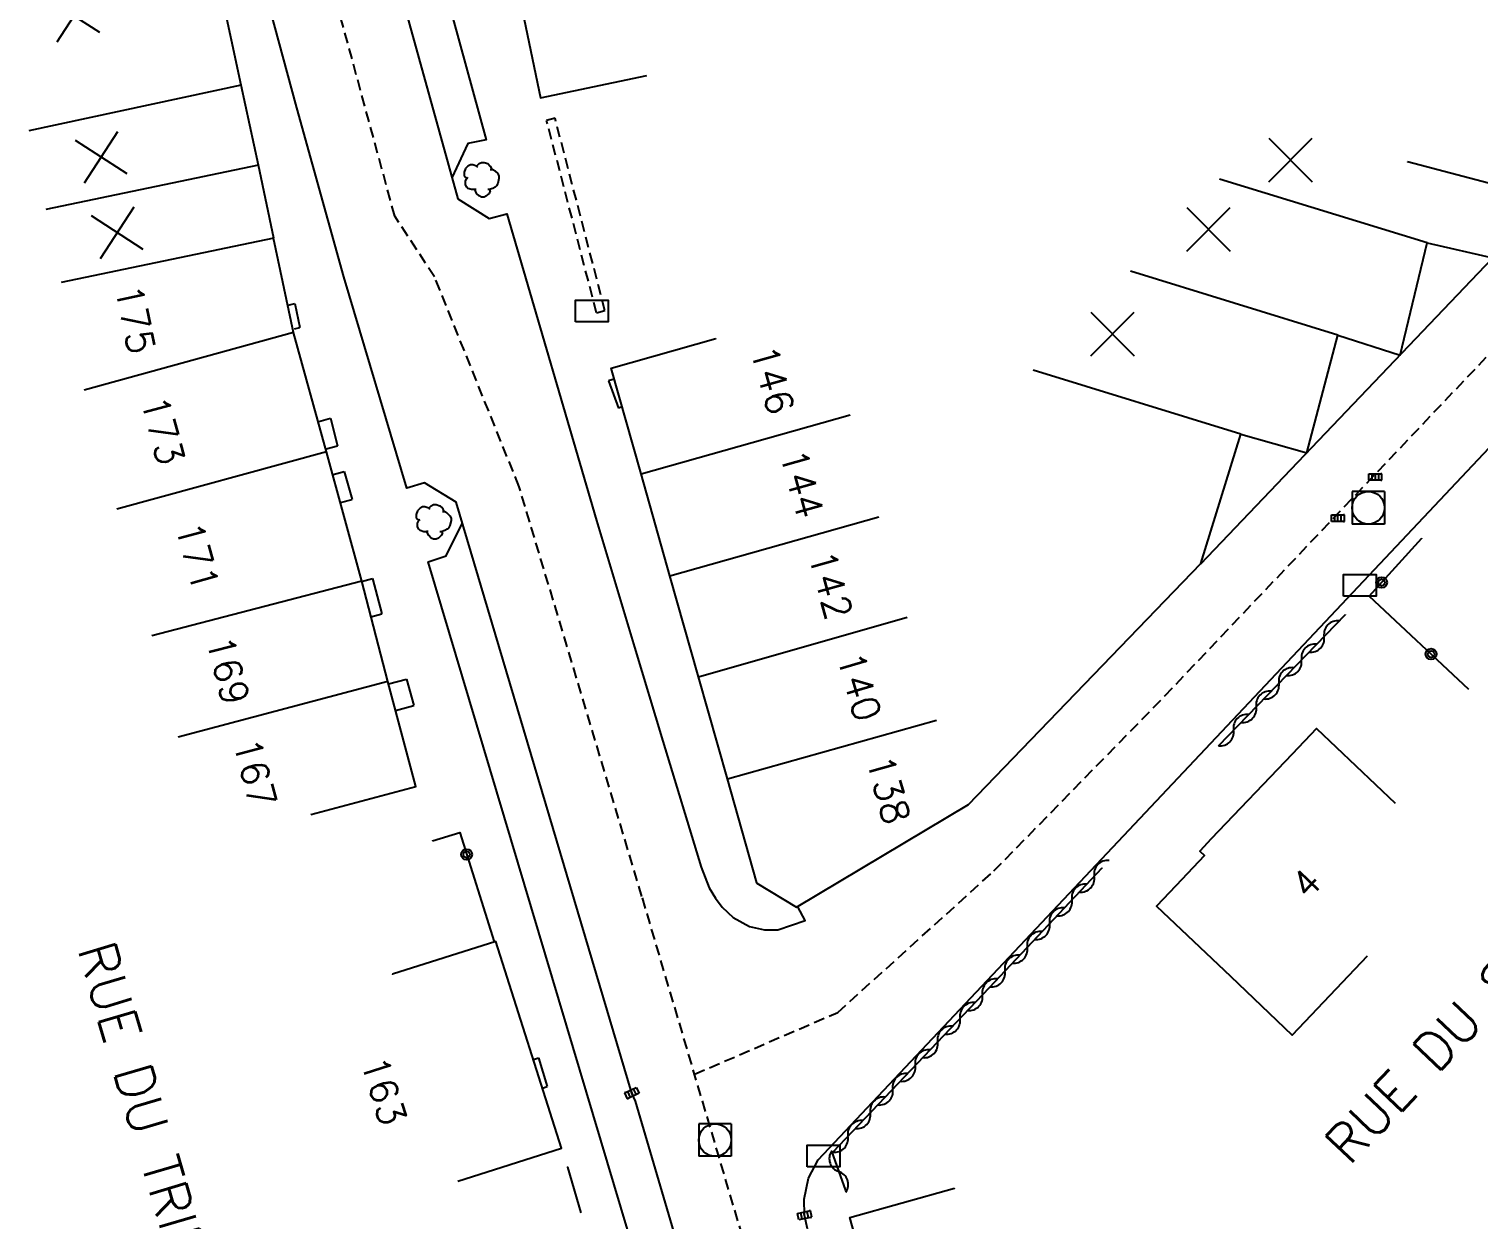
# Model space of a CAD drawing. Header units: millimetres. Extents: x 134000 to 135000, y 131000 to 132000.
# Drawn here: x 134527 to 134593.7, y 131474.7 to 131529.5 of the extents above; entities that cross this region are included whole.
import ezdxf
from ezdxf.enums import TextEntityAlignment as Align

# ---------------------------------------------------------------- set-up
doc = ezdxf.new("R2010")
doc.units = ezdxf.units.MM
doc.linetypes.add('DASHED', pattern=[0.75, 0.5, -0.25])
doc.layers.get('0').update_dxf_attribs({"linetype": 'CONTINUOUS'})
for name, color, linetype in [('W0001', 6, 'DASHED'), ('W0008', 7, 'CONTINUOUS'), ('W0100', 7, 'CONTINUOUS'), ('W0105', 7, 'CONTINUOUS'), ('W0112', 1, 'DASHED'), ('W0300', 7, 'CONTINUOUS'), ('W0310', 3, 'CONTINUOUS'), ('W0322', 7, 'CONTINUOUS'), ('W0400', 7, 'CONTINUOUS'), ('W0420', 7, 'CONTINUOUS'), ('W0989', 7, 'CONTINUOUS'), ('W0991', 7, 'CONTINUOUS'), ('W1102', 7, 'CONTINUOUS'), ('W1471', 7, 'CONTINUOUS')]:
    doc.layers.add(name, color=color, linetype=linetype)
doc.styles.get("Standard").update_dxf_attribs({"font": 'romans.shx', "width": 0.85})

# ---------------------------------------------------------------- blocks, each defined once
blk = doc.blocks.new('T300')
for p, q in [((-0.571, 0.686), (-0.686, 0.629)), ((-0.457, 0.686), (-0.571, 0.686)), ((-0.286, 0.629), (-0.457, 0.686)), ((-0.286, 0.629), (-0.171, 0.743)), ((-0.171, 0.743), (-0.057, 0.8)), ((-0.057, 0.8), (0.057, 0.8)), ((0.057, 0.8), (0.229, 0.743)), ((0.229, 0.743), (0.343, 0.629)), ((-0.8, 0.514), (-0.857, 0.343)), ((-0.857, 0.343), (-0.857, 0.171)), ((-0.857, 0.171), (-0.743, 0.057)), ((-0.686, 0.629), (-0.8, 0.514)), ((-0.8, -0.057), (-0.743, 0.057)), ((-0.743, 0.057), (-0.686, 0.114)), ((-0.229, 0.571), (-0.286, 0.629)), ((0.343, 0.629), (0.4, 0.514)), ((0.457, 0.457), (0.343, 0.457)), ((0.4, 0.514), (0.4, 0.457)), ((0.571, 0.4), (0.457, 0.457)), ((0.571, 0.4), (0.686, 0.286)), ((0.686, 0.286), (0.743, 0.171)), ((0.743, 0.057), (0.686, -0.171)), ((0.743, 0.171), (0.743, 0.057)), ((-0.8, -0.171), (-0.8, -0.057)), ((-0.8, -0.229), (-0.8, -0.171)), ((-0.743, -0.343), (-0.8, -0.229)), ((-0.686, -0.4), (-0.743, -0.343)), ((-0.514, -0.457), (-0.686, -0.4)), ((-0.4, -0.457), (-0.514, -0.457)), ((-0.4, -0.457), (-0.343, -0.457)), ((-0.343, -0.457), (-0.343, -0.4)), ((-0.343, -0.514), (-0.343, -0.457)), ((-0.286, -0.629), (-0.343, -0.514)), ((-0.171, -0.743), (-0.286, -0.629)), ((0.286, -0.457), (0.229, -0.457)), ((0.286, -0.629), (0.229, -0.686)), ((0.457, -0.4), (0.286, -0.457)), ((0.343, -0.514), (0.286, -0.629)), ((0.343, -0.514), (0.343, -0.457)), ((0.571, -0.343), (0.457, -0.4)), ((0.629, -0.286), (0.571, -0.343)), ((0.686, -0.171), (0.629, -0.286)), ((-0.057, -0.8), (-0.171, -0.743)), ((0.057, -0.8), (-0.057, -0.8)), ((0.171, -0.743), (0.057, -0.8)), ((0.229, -0.686), (0.171, -0.743))]:
    blk.add_line(p, q)
blk = doc.blocks.new('T400')
for p, q in [((-0.15, 0.3), (0.15, 0.3)), ((-0.15, -0.25), (-0.15, 0.3)), ((-0.15, 0.15), (0.15, 0.15)), ((-0.15, 0), (0.15, 0)), ((0.15, 0.3), (0.15, -0.25)), ((-0.15, -0.15), (0.15, -0.15)), ((-0.15, -0.25), (-0.15, -0.3)), ((-0.15, -0.3), (0.15, -0.3)), ((0.15, -0.3), (0.15, -0.25))]:
    blk.add_line(p, q)
blk = doc.blocks.new('T420')
for p, q in [((0.75, 0.75), (-0.75, 0.75)), ((-0.75, 0.75), (-0.75, -0.75)), ((0.75, 0.75), (0.75, -0.75)), ((0.75, -0.75), (-0.75, -0.75))]:
    blk.add_line(p, q)
blk.add_ellipse((0, 0), major_axis=(-0.53, 0.53), ratio=1, start_param=3.926991, end_param=10.210176)
blk = doc.blocks.new('T1471')
at = {"color": 0, "linetype": 'Continuous', "flags": 128}
blk.add_lwpolyline([(-0.75, -0.5), (-0.75, 0.5), (0.75, 0.5), (0.75, -0.5), (-0.75, -0.5)], dxfattribs=at)
blk = doc.blocks.new('t991o')
at = {"color": 0, "linetype": 'Continuous'}
for p, q in [((-1, 1), (1, -1)), ((-1, -1), (1, 1))]:
    blk.add_line(p, q, dxfattribs=at)
blk = doc.blocks.new('t322o')
at = {"color": 0, "linetype": 'Continuous'}
for radius in [0.25, 0.15]:
    blk.add_circle((0, 0), radius, dxfattribs=at)
blk = doc.blocks.new('t310o')
at = {"color": 0, "linetype": 'Continuous'}
for centre, start, end in [((-0.5, 0.375), 216.8699, 323.1304), ((0.5, -0.375), 36.8699, 143.1303)]:
    blk.add_arc(centre, 0.625, start, end, dxfattribs=at)

msp = doc.modelspace()

# ---------------------------------------------------------------- linework, layer by layer
at = {"layer": 'W0001'}
for points in [[(134557.607, 131481.404), (134564.205, 131484.25), (134571.394, 131490.762), (134579.268, 131498.829), (134595.362, 131515.784), (134622.203, 131544.064), (134653.717, 131577.274), (134674.166, 131598.776), (134680.595, 131605.693), (134692.76, 131613.437), (134698.086, 131617.588), (134699.721, 131624.902), (134709.42, 131634.822)], [(134568.767, 131440.214), (134566.798, 131450.691), (134560.028, 131473.218), (134555.186, 131489.589), (134549.53, 131508.458), (134545.636, 131518.12), (134543.8, 131520.918), (134540.525, 131532.966)]]:
    msp.add_lwpolyline(points, dxfattribs=at)
at = {"layer": 'W0008'}
for points in [[(134572.868, 131441.451), (134572.139, 131443.523), (134567.861, 131457.667), (134566.436, 131462.309), (134562.805, 131474.289), (134562.678, 131474.908), (134562.661, 131475.653), (134562.856, 131476.622), (134563.302, 131477.456), (134599.215, 131515.582), (134616.572, 131533.959), (134645.382, 131564.355), (134678.155, 131598.821), (134684.132, 131605.024)], [(134580.916, 131504.908), (134613.514, 131539.071), (134641.595, 131568.649), (134668.321, 131596.837), (134672.042, 131600.693)], [(134545.248, 131534.527), (134548.011, 131524.428), (134547.17, 131524.263), (134546.426, 131522.675)], [(134543.296, 131534.198), (134544.046, 131531.305), (134546.701, 131521.72), (134548.144, 131520.807), (134548.965, 131521.021), (134553.09, 131506.901), (134554.845, 131501.062), (134556.154, 131496.742), (134557.905, 131490.935), (134558.275, 131489.982), (134558.566, 131489.516), (134558.884, 131489.089), (134559.393, 131488.622), (134560.142, 131488.209), (134560.823, 131488.046), (134561.437, 131488.048), (134562.698, 131488.486), (134562.37, 131489.114)], [(134564.746, 131438.962), (134564.738, 131439.489), (134564.731, 131439.996), (134564.69, 131440.337), (134564.521, 131441.01), (134562.366, 131448.174), (134563.199, 131448.44), (134563.902, 131449.96), (134563.613, 131450.947), (134558.394, 131468.261), (134554.888, 131480.169), (134554.716, 131480.532), (134546.631, 131507.748), (134545.169, 131508.637), (134544.351, 131508.399), (134541.454, 131518.118), (134539.287, 131525.911), (134537.846, 131531.255), (134537.711, 131531.831)], [(134563.613, 131450.942), (134562.187, 131451.836), (134561.354, 131451.581), (134556.459, 131467.769), (134545.345, 131505.005), (134546.166, 131505.275), (134546.901, 131506.76)]]:
    msp.add_lwpolyline(points, dxfattribs=at)
at = {"layer": 'W0100'}
for points in [[(134548.34, 131592.391), (134547.854, 131584.408), (134547.285, 131574.369), (134546.655, 131559.065), (134546.45, 131553.195), (134546.214, 131546.893), (134547.227, 131542.074), (134548.388, 131536.536), (134550.511, 131526.371), (134555.406, 131527.394)], [(134538.228, 131519.907), (134537.528, 131523.264), (134536.732, 131526.956), (134535.796, 131531.331)], [(134595.276, 131522.142), (134590.443, 131523.425), (134590.443, 131523.425), (134590.443, 131523.425), (134590.443, 131523.425), (134590.443, 131523.425), (134590.443, 131523.425), (134590.443, 131523.425), (134590.443, 131523.425), (134590.443, 131523.425), (134590.443, 131523.425), (134590.443, 131523.425), (134590.443, 131523.425), (134590.443, 131523.425), (134590.443, 131523.425), (134590.443, 131523.425), (134590.443, 131523.425), (134590.443, 131523.425), (134590.443, 131523.425), (134590.443, 131523.425), (134590.443, 131523.425), (134590.443, 131523.425), (134590.443, 131523.425), (134590.443, 131523.425), (134590.443, 131523.425), (134590.443, 131523.425), (134590.443, 131523.425), (134590.443, 131523.425), (134590.443, 131523.425), (134590.443, 131523.425), (134590.443, 131523.425), (134590.443, 131523.425), (134590.443, 131523.425), (134590.443, 131523.425), (134590.443, 131523.425), (134590.443, 131523.425), (134590.443, 131523.425), (134590.443, 131523.425), (134590.443, 131523.425), (134590.443, 131523.425), (134590.443, 131523.425), (134590.443, 131523.425), (134590.443, 131523.425), (134590.443, 131523.425), (134590.443, 131523.425), (134590.443, 131523.425), (134590.443, 131523.425), (134590.443, 131523.425), (134590.443, 131523.425), (134590.443, 131523.425), (134590.443, 131523.425), (134590.443, 131523.425), (134590.443, 131523.425), (134590.443, 131523.425), (134590.443, 131523.425), (134590.443, 131523.425), (134590.443, 131523.425), (134590.443, 131523.425), (134590.443, 131523.425), (134590.443, 131523.425), (134590.443, 131523.425), (134590.443, 131523.425), (134590.443, 131523.425), (134590.443, 131523.425), (134590.443, 131523.425), (134590.443, 131523.425), (134590.443, 131523.425), (134590.443, 131523.425), (134590.443, 131523.425), (134590.443, 131523.425), (134590.443, 131523.425), (134590.443, 131523.425), (134590.443, 131523.425), (134590.443, 131523.425), (134590.443, 131523.425), (134590.443, 131523.425), (134590.443, 131523.425), (134590.443, 131523.425), (134590.443, 131523.425), (134590.443, 131523.425), (134590.443, 131523.425), (134590.443, 131523.425), (134590.443, 131523.425), (134590.443, 131523.425), (134590.443, 131523.425), (134590.443, 131523.425), (134590.443, 131523.425), (134590.443, 131523.425), (134590.443, 131523.425), (134590.443, 131523.425), (134590.443, 131523.425), (134590.443, 131523.425), (134590.443, 131523.425), (134590.443, 131523.425), (134590.443, 131523.425), (134590.443, 131523.425), (134590.443, 131523.425), (134590.443, 131523.425), (134590.443, 131523.425), (134590.443, 131523.425), (134590.443, 131523.425), (134590.443, 131523.425), (134590.443, 131523.425), (134590.443, 131523.425), (134590.443, 131523.425), (134590.443, 131523.425), (134590.443, 131523.425), (134590.443, 131523.425), (134590.443, 131523.425)], [(134539.941, 131493.366), (134544.774, 131494.647), (134543.488, 131499.495), (134542.289, 131504.104), (134540.652, 131510.071), (134539.141, 131515.559), (134538.216, 131519.904)], [(134560.477, 131490.217), (134560.472, 131490.209), (134562.3, 131489.092), (134570.221, 131493.822), (134580.922, 131504.916), (134582.76, 131510.883), (134585.812, 131510.02), (134587.238, 131515.442), (134590.109, 131514.514), (134591.342, 131519.683), (134594.436, 131518.976)], [(134560.473, 131490.219), (134559.128, 131495.012), (134557.786, 131499.703), (134556.471, 131504.36), (134555.145, 131509.048), (134553.771, 131513.922), (134558.583, 131515.279), (134558.583, 131515.279), (134558.583, 131515.279), (134558.583, 131515.279), (134558.583, 131515.279), (134558.583, 131515.279), (134558.583, 131515.279), (134558.583, 131515.279), (134558.583, 131515.279), (134558.583, 131515.279), (134558.583, 131515.279), (134558.583, 131515.279), (134558.583, 131515.279), (134558.583, 131515.279), (134558.583, 131515.279), (134558.583, 131515.279), (134558.583, 131515.279), (134558.583, 131515.279), (134558.583, 131515.279), (134558.583, 131515.279), (134558.583, 131515.279), (134558.583, 131515.279), (134558.583, 131515.279), (134558.583, 131515.279), (134558.583, 131515.279), (134558.583, 131515.279), (134558.583, 131515.279), (134558.583, 131515.279), (134558.583, 131515.279), (134558.583, 131515.279), (134558.583, 131515.279), (134558.583, 131515.279), (134558.583, 131515.279), (134558.583, 131515.279), (134558.583, 131515.279), (134558.583, 131515.279), (134558.583, 131515.279), (134558.583, 131515.279), (134558.583, 131515.279), (134558.583, 131515.279), (134558.583, 131515.279), (134558.583, 131515.279), (134558.583, 131515.279), (134558.583, 131515.279), (134558.583, 131515.279), (134558.583, 131515.279), (134558.583, 131515.279), (134558.583, 131515.279), (134558.583, 131515.279), (134558.583, 131515.279), (134558.583, 131515.279), (134558.583, 131515.279), (134558.583, 131515.279), (134558.583, 131515.279), (134558.583, 131515.279), (134558.583, 131515.279), (134558.583, 131515.279), (134558.583, 131515.279), (134558.583, 131515.279), (134558.583, 131515.279), (134558.583, 131515.279), (134558.583, 131515.279), (134558.583, 131515.279), (134558.583, 131515.279), (134558.583, 131515.279), (134558.583, 131515.279), (134558.583, 131515.279), (134558.583, 131515.279), (134558.583, 131515.279), (134558.583, 131515.279), (134558.583, 131515.279), (134558.583, 131515.279), (134558.583, 131515.279), (134558.583, 131515.279), (134558.583, 131515.279), (134558.583, 131515.279), (134558.583, 131515.279), (134558.583, 131515.279), (134558.583, 131515.279), (134558.583, 131515.279), (134558.583, 131515.279), (134558.583, 131515.279), (134558.583, 131515.279), (134558.583, 131515.279), (134558.583, 131515.279), (134558.583, 131515.279), (134558.583, 131515.279), (134558.583, 131515.279), (134558.583, 131515.279), (134558.583, 131515.279), (134558.583, 131515.279), (134558.583, 131515.279), (134558.583, 131515.279), (134558.583, 131515.279), (134558.583, 131515.279), (134558.583, 131515.279), (134558.583, 131515.279), (134558.583, 131515.279), (134558.583, 131515.279), (134558.583, 131515.279), (134558.583, 131515.279), (134558.583, 131515.279), (134558.583, 131515.279), (134558.583, 131515.279), (134558.583, 131515.279), (134558.583, 131515.279), (134558.583, 131515.279), (134558.583, 131515.279), (134558.583, 131515.279), (134558.583, 131515.279), (134558.583, 131515.279), (134558.583, 131515.279), (134558.583, 131515.279)], [(134546.71, 131476.484), (134551.477, 131477.992), (134548.463, 131487.517), (134543.696, 131486.009), (134543.696, 131486.009), (134543.696, 131486.009), (134543.696, 131486.009), (134543.696, 131486.009), (134543.696, 131486.009), (134543.696, 131486.009), (134543.696, 131486.009), (134543.696, 131486.009), (134543.696, 131486.009), (134543.696, 131486.009), (134543.696, 131486.009), (134543.696, 131486.009), (134543.696, 131486.009), (134543.696, 131486.009), (134543.696, 131486.009), (134543.696, 131486.009), (134543.696, 131486.009), (134543.696, 131486.009), (134543.696, 131486.009), (134543.696, 131486.009), (134543.696, 131486.009), (134543.696, 131486.009), (134543.696, 131486.009), (134543.696, 131486.009), (134543.696, 131486.009), (134543.696, 131486.009), (134543.696, 131486.009), (134543.696, 131486.009), (134543.696, 131486.009), (134543.696, 131486.009), (134543.696, 131486.009), (134543.696, 131486.009), (134543.696, 131486.009), (134543.696, 131486.009), (134543.696, 131486.009), (134543.696, 131486.009), (134543.696, 131486.009), (134543.696, 131486.009), (134543.696, 131486.009), (134543.696, 131486.009), (134543.696, 131486.009), (134543.696, 131486.009), (134543.696, 131486.009), (134543.696, 131486.009), (134543.696, 131486.009), (134543.696, 131486.009), (134543.696, 131486.009), (134543.696, 131486.009), (134543.696, 131486.009), (134543.696, 131486.009), (134543.696, 131486.009), (134543.696, 131486.009), (134543.696, 131486.009), (134543.696, 131486.009), (134543.696, 131486.009), (134543.696, 131486.009), (134543.696, 131486.009), (134543.696, 131486.009), (134543.696, 131486.009), (134543.696, 131486.009), (134543.696, 131486.009), (134543.696, 131486.009), (134543.696, 131486.009), (134543.696, 131486.009), (134543.696, 131486.009), (134543.696, 131486.009), (134543.696, 131486.009), (134543.696, 131486.009), (134543.696, 131486.009), (134543.696, 131486.009), (134543.696, 131486.009), (134543.696, 131486.009), (134543.696, 131486.009), (134543.696, 131486.009), (134543.696, 131486.009), (134543.696, 131486.009), (134543.696, 131486.009), (134543.696, 131486.009), (134543.696, 131486.009), (134543.696, 131486.009), (134543.696, 131486.009), (134543.696, 131486.009), (134543.696, 131486.009), (134543.696, 131486.009), (134543.696, 131486.009), (134543.696, 131486.009), (134543.696, 131486.009), (134543.696, 131486.009), (134543.696, 131486.009), (134543.696, 131486.009), (134543.696, 131486.009), (134543.696, 131486.009), (134543.696, 131486.009), (134543.696, 131486.009), (134543.696, 131486.009), (134543.696, 131486.009), (134543.696, 131486.009), (134543.696, 131486.009), (134543.696, 131486.009), (134543.696, 131486.009), (134543.696, 131486.009), (134543.696, 131486.009), (134543.696, 131486.009), (134543.696, 131486.009), (134543.696, 131486.009), (134543.696, 131486.009), (134543.696, 131486.009), (134543.696, 131486.009), (134543.696, 131486.009), (134543.696, 131486.009), (134543.696, 131486.009), (134543.696, 131486.009), (134543.696, 131486.009), (134543.696, 131486.009), (134543.696, 131486.009), (134543.696, 131486.009)], [(134566.45, 131468.782), (134564.766, 131474.806), (134569.581, 131476.152), (134569.581, 131476.152), (134569.581, 131476.152), (134569.581, 131476.152), (134569.581, 131476.152), (134569.581, 131476.152), (134569.581, 131476.152), (134569.581, 131476.152), (134569.581, 131476.152), (134569.581, 131476.152), (134569.581, 131476.152), (134569.581, 131476.152), (134569.581, 131476.152), (134569.581, 131476.152), (134569.581, 131476.152), (134569.581, 131476.152), (134569.581, 131476.152), (134569.581, 131476.152), (134569.581, 131476.152), (134569.581, 131476.152), (134569.581, 131476.152), (134569.581, 131476.152), (134569.581, 131476.152), (134569.581, 131476.152), (134569.581, 131476.152), (134569.581, 131476.152), (134569.581, 131476.152), (134569.581, 131476.152), (134569.581, 131476.152), (134569.581, 131476.152), (134569.581, 131476.152), (134569.581, 131476.152), (134569.581, 131476.152), (134569.581, 131476.152), (134569.581, 131476.152), (134569.581, 131476.152), (134569.581, 131476.152), (134569.581, 131476.152), (134569.581, 131476.152), (134569.581, 131476.152), (134569.581, 131476.152), (134569.581, 131476.152), (134569.581, 131476.152), (134569.581, 131476.152), (134569.581, 131476.152), (134569.581, 131476.152), (134569.581, 131476.152), (134569.581, 131476.152), (134569.581, 131476.152), (134569.581, 131476.152), (134569.581, 131476.152), (134569.581, 131476.152), (134569.581, 131476.152), (134569.581, 131476.152), (134569.581, 131476.152), (134569.581, 131476.152), (134569.581, 131476.152), (134569.581, 131476.152), (134569.581, 131476.152), (134569.581, 131476.152), (134569.581, 131476.152), (134569.581, 131476.152), (134569.581, 131476.152), (134569.581, 131476.152), (134569.581, 131476.152), (134569.581, 131476.152), (134569.581, 131476.152), (134569.581, 131476.152), (134569.581, 131476.152), (134569.581, 131476.152), (134569.581, 131476.152), (134569.581, 131476.152), (134569.581, 131476.152), (134569.581, 131476.152), (134569.581, 131476.152), (134569.581, 131476.152), (134569.581, 131476.152), (134569.581, 131476.152), (134569.581, 131476.152), (134569.581, 131476.152), (134569.581, 131476.152), (134569.581, 131476.152), (134569.581, 131476.152), (134569.581, 131476.152), (134569.581, 131476.152), (134569.581, 131476.152), (134569.581, 131476.152), (134569.581, 131476.152), (134569.581, 131476.152), (134569.581, 131476.152), (134569.581, 131476.152), (134569.581, 131476.152), (134569.581, 131476.152), (134569.581, 131476.152), (134569.581, 131476.152), (134569.581, 131476.152), (134569.581, 131476.152), (134569.581, 131476.152), (134569.581, 131476.152), (134569.581, 131476.152), (134569.581, 131476.152), (134569.581, 131476.152), (134569.581, 131476.152), (134569.581, 131476.152), (134569.581, 131476.152), (134569.581, 131476.152), (134569.581, 131476.152), (134569.581, 131476.152), (134569.581, 131476.152), (134569.581, 131476.152), (134569.581, 131476.152), (134569.581, 131476.152), (134569.581, 131476.152), (134569.581, 131476.152), (134569.581, 131476.152), (134569.581, 131476.152), (134569.581, 131476.152)]]:
    msp.add_lwpolyline(points, dxfattribs=at)
at = {"layer": 'W0100', "flags": 128}
for points in [[(134586.252, 131497.329), (134586.252, 131497.329), (134585.124, 131496.146), (134585.124, 131496.146), (134581.403, 131492.241), (134581.403, 131492.241), (134580.872, 131491.677), (134580.872, 131491.677), (134581.089, 131491.473), (134581.089, 131491.473), (134579.767, 131490.076), (134579.767, 131490.076), (134578.887, 131489.146), (134578.887, 131489.146), (134582.29, 131485.912), (134582.29, 131485.912), (134585.135, 131483.208), (134585.135, 131483.208)], [(134586.252, 131497.329), (134589.871, 131493.879)], [(134588.579, 131486.833), (134585.135, 131483.208)]]:
    msp.add_lwpolyline(points, dxfattribs=at)
at = {"layer": 'W0105'}
for p, q in [((134538.894, 131516.815), (134539.193, 131516.894)), ((134539.193, 131516.894), (134539.427, 131515.797)), ((134539.181, 131515.732), (134539.427, 131515.797)), ((134553.911, 131513.41), (134553.646, 131513.335)), ((134553.646, 131513.335), (134554.1, 131512.082)), ((134554.273, 131512.131), (134554.1, 131512.082)), ((134540.312, 131511.469), (134540.843, 131511.61)), ((134540.843, 131511.61), (134541.162, 131510.344)), ((134540.646, 131510.207), (134541.162, 131510.344)), ((134540.96, 131509.025), (134541.473, 131509.161)), ((134541.473, 131509.161), (134541.841, 131507.872)), ((134541.304, 131507.729), (134541.841, 131507.872)), ((134542.268, 131504.093), (134542.783, 131504.23)), ((134542.783, 131504.23), (134543.207, 131502.602)), ((134542.7, 131502.467), (134543.207, 131502.602)), ((134543.518, 131499.381), (134544.347, 131499.601)), ((134544.347, 131499.601), (134544.681, 131498.377)), ((134543.843, 131498.155), (134544.681, 131498.377)), ((134550.183, 131482.082), (134550.418, 131482.156)), ((134550.418, 131482.156), (134550.815, 131480.834)), ((134550.599, 131480.766), (134550.815, 131480.834))]:
    msp.add_line(p, q, dxfattribs=at)
at = {"layer": 'W0112'}
for points in [[(134553.095, 131516.465), (134553.483, 131516.566), (134551.183, 131525.424), (134550.796, 131525.324), (134550.796, 131525.324), (134550.796, 131525.324), (134550.796, 131525.324), (134550.796, 131525.324), (134550.796, 131525.324), (134550.796, 131525.324), (134550.796, 131525.324), (134550.796, 131525.324), (134550.796, 131525.324), (134550.796, 131525.324), (134550.796, 131525.324), (134550.796, 131525.324), (134550.796, 131525.324), (134550.796, 131525.324), (134550.796, 131525.324), (134550.796, 131525.324), (134550.796, 131525.324), (134550.796, 131525.324), (134550.796, 131525.324), (134550.796, 131525.324), (134550.796, 131525.324), (134550.796, 131525.324), (134550.796, 131525.324), (134550.796, 131525.324), (134550.796, 131525.324), (134550.796, 131525.324), (134550.796, 131525.324), (134550.796, 131525.324), (134550.796, 131525.324), (134550.796, 131525.324), (134550.796, 131525.324), (134550.796, 131525.324), (134550.796, 131525.324), (134550.796, 131525.324), (134550.796, 131525.324), (134550.796, 131525.324), (134550.796, 131525.324), (134550.796, 131525.324), (134550.796, 131525.324), (134550.796, 131525.324), (134550.796, 131525.324), (134550.796, 131525.324), (134550.796, 131525.324), (134550.796, 131525.324), (134550.796, 131525.324), (134550.796, 131525.324), (134550.796, 131525.324), (134550.796, 131525.324), (134550.796, 131525.324), (134550.796, 131525.324), (134550.796, 131525.324), (134550.796, 131525.324), (134550.796, 131525.324), (134550.796, 131525.324), (134550.796, 131525.324), (134550.796, 131525.324), (134550.796, 131525.324), (134550.796, 131525.324), (134550.796, 131525.324), (134550.796, 131525.324), (134550.796, 131525.324), (134550.796, 131525.324), (134550.796, 131525.324), (134550.796, 131525.324), (134550.796, 131525.324), (134550.796, 131525.324), (134550.796, 131525.324), (134550.796, 131525.324), (134550.796, 131525.324), (134550.796, 131525.324), (134550.796, 131525.324), (134550.796, 131525.324), (134550.796, 131525.324), (134550.796, 131525.324), (134550.796, 131525.324), (134550.796, 131525.324), (134550.796, 131525.324), (134550.796, 131525.324), (134550.796, 131525.324), (134550.796, 131525.324), (134550.796, 131525.324), (134550.796, 131525.324), (134550.796, 131525.324), (134550.796, 131525.324), (134550.796, 131525.324), (134550.796, 131525.324), (134550.796, 131525.324), (134550.796, 131525.324), (134550.796, 131525.324), (134550.796, 131525.324), (134550.796, 131525.324), (134550.796, 131525.324), (134550.796, 131525.324), (134550.796, 131525.324), (134550.796, 131525.324), (134550.796, 131525.324), (134550.796, 131525.324), (134550.796, 131525.324), (134550.796, 131525.324), (134550.796, 131525.324), (134550.796, 131525.324), (134550.796, 131525.324), (134550.796, 131525.324), (134550.796, 131525.324), (134550.796, 131525.324), (134550.796, 131525.324), (134550.796, 131525.324), (134550.796, 131525.324), (134550.796, 131525.324), (134550.796, 131525.324), (134550.796, 131525.324), (134550.796, 131525.324), (134550.796, 131525.324), (134550.796, 131525.324), (134550.796, 131525.324), (134550.796, 131525.324)], [(134553.095, 131516.465), (134550.796, 131525.324), (134550.796, 131525.324), (134550.796, 131525.324), (134550.796, 131525.324), (134550.796, 131525.324), (134550.796, 131525.324), (134550.796, 131525.324), (134550.796, 131525.324), (134550.796, 131525.324), (134550.796, 131525.324), (134550.796, 131525.324), (134550.796, 131525.324), (134550.796, 131525.324), (134550.796, 131525.324), (134550.796, 131525.324), (134550.796, 131525.324), (134550.796, 131525.324), (134550.796, 131525.324), (134550.796, 131525.324), (134550.796, 131525.324), (134550.796, 131525.324), (134550.796, 131525.324), (134550.796, 131525.324), (134550.796, 131525.324), (134550.796, 131525.324), (134550.796, 131525.324), (134550.796, 131525.324), (134550.796, 131525.324), (134550.796, 131525.324), (134550.796, 131525.324), (134550.796, 131525.324), (134550.796, 131525.324), (134550.796, 131525.324), (134550.796, 131525.324), (134550.796, 131525.324), (134550.796, 131525.324), (134550.796, 131525.324), (134550.796, 131525.324), (134550.796, 131525.324), (134550.796, 131525.324), (134550.796, 131525.324), (134550.796, 131525.324), (134550.796, 131525.324), (134550.796, 131525.324), (134550.796, 131525.324), (134550.796, 131525.324), (134550.796, 131525.324), (134550.796, 131525.324), (134550.796, 131525.324), (134550.796, 131525.324), (134550.796, 131525.324), (134550.796, 131525.324), (134550.796, 131525.324), (134550.796, 131525.324), (134550.796, 131525.324), (134550.796, 131525.324), (134550.796, 131525.324), (134550.796, 131525.324), (134550.796, 131525.324), (134550.796, 131525.324), (134550.796, 131525.324), (134550.796, 131525.324), (134550.796, 131525.324), (134550.796, 131525.324), (134550.796, 131525.324), (134550.796, 131525.324), (134550.796, 131525.324), (134550.796, 131525.324), (134550.796, 131525.324), (134550.796, 131525.324), (134550.796, 131525.324), (134550.796, 131525.324), (134550.796, 131525.324), (134550.796, 131525.324), (134550.796, 131525.324), (134550.796, 131525.324), (134550.796, 131525.324), (134550.796, 131525.324), (134550.796, 131525.324), (134550.796, 131525.324), (134550.796, 131525.324), (134550.796, 131525.324), (134550.796, 131525.324), (134550.796, 131525.324), (134550.796, 131525.324), (134550.796, 131525.324), (134550.796, 131525.324), (134550.796, 131525.324), (134550.796, 131525.324), (134550.796, 131525.324), (134550.796, 131525.324), (134550.796, 131525.324), (134550.796, 131525.324), (134550.796, 131525.324), (134550.796, 131525.324), (134550.796, 131525.324), (134550.796, 131525.324), (134550.796, 131525.324), (134550.796, 131525.324), (134550.796, 131525.324), (134550.796, 131525.324), (134550.796, 131525.324), (134550.796, 131525.324), (134550.796, 131525.324), (134550.796, 131525.324), (134550.796, 131525.324), (134550.796, 131525.324), (134550.796, 131525.324), (134550.796, 131525.324), (134550.796, 131525.324), (134550.796, 131525.324), (134550.796, 131525.324), (134550.796, 131525.324), (134550.796, 131525.324), (134550.796, 131525.324), (134550.796, 131525.324), (134550.796, 131525.324), (134550.796, 131525.324), (134550.796, 131525.324)]]:
    msp.add_lwpolyline(points, dxfattribs=at)
at = {"layer": 'W0310'}
for points in [[(134581.736, 131496.529), (134587.584, 131502.577), (134587.584, 131502.577), (134587.584, 131502.577), (134587.584, 131502.577), (134587.584, 131502.577), (134587.584, 131502.577), (134587.584, 131502.577), (134587.584, 131502.577), (134587.584, 131502.577), (134587.584, 131502.577), (134587.584, 131502.577), (134587.584, 131502.577), (134587.584, 131502.577), (134587.584, 131502.577), (134587.584, 131502.577), (134587.584, 131502.577), (134587.584, 131502.577), (134587.584, 131502.577), (134587.584, 131502.577), (134587.584, 131502.577), (134587.584, 131502.577), (134587.584, 131502.577), (134587.584, 131502.577), (134587.584, 131502.577), (134587.584, 131502.577), (134587.584, 131502.577), (134587.584, 131502.577), (134587.584, 131502.577), (134587.584, 131502.577), (134587.584, 131502.577), (134587.584, 131502.577), (134587.584, 131502.577), (134587.584, 131502.577), (134587.584, 131502.577), (134587.584, 131502.577), (134587.584, 131502.577), (134587.584, 131502.577), (134587.584, 131502.577), (134587.584, 131502.577), (134587.584, 131502.577), (134587.584, 131502.577), (134587.584, 131502.577), (134587.584, 131502.577), (134587.584, 131502.577), (134587.584, 131502.577), (134587.584, 131502.577), (134587.584, 131502.577), (134587.584, 131502.577), (134587.584, 131502.577), (134587.584, 131502.577), (134587.584, 131502.577), (134587.584, 131502.577), (134587.584, 131502.577), (134587.584, 131502.577), (134587.584, 131502.577), (134587.584, 131502.577), (134587.584, 131502.577), (134587.584, 131502.577), (134587.584, 131502.577), (134587.584, 131502.577), (134587.584, 131502.577), (134587.584, 131502.577), (134587.584, 131502.577), (134587.584, 131502.577), (134587.584, 131502.577), (134587.584, 131502.577), (134587.584, 131502.577), (134587.584, 131502.577), (134587.584, 131502.577), (134587.584, 131502.577), (134587.584, 131502.577), (134587.584, 131502.577), (134587.584, 131502.577), (134587.584, 131502.577), (134587.584, 131502.577), (134587.584, 131502.577), (134587.584, 131502.577), (134587.584, 131502.577), (134587.584, 131502.577), (134587.584, 131502.577), (134587.584, 131502.577), (134587.584, 131502.577), (134587.584, 131502.577), (134587.584, 131502.577), (134587.584, 131502.577), (134587.584, 131502.577), (134587.584, 131502.577), (134587.584, 131502.577), (134587.584, 131502.577), (134587.584, 131502.577), (134587.584, 131502.577), (134587.584, 131502.577), (134587.584, 131502.577), (134587.584, 131502.577), (134587.584, 131502.577), (134587.584, 131502.577), (134587.584, 131502.577), (134587.584, 131502.577), (134587.584, 131502.577), (134587.584, 131502.577)], [(134587.584, 131502.577), (134587.584, 131502.577), (134587.584, 131502.577), (134587.584, 131502.577), (134587.584, 131502.577), (134587.584, 131502.577), (134587.584, 131502.577), (134587.584, 131502.577), (134587.584, 131502.577), (134587.584, 131502.577), (134587.584, 131502.577), (134587.584, 131502.577), (134587.584, 131502.577), (134587.584, 131502.577), (134587.584, 131502.577), (134587.584, 131502.577), (134587.584, 131502.577), (134587.584, 131502.577), (134587.584, 131502.577), (134587.584, 131502.577)], [(134563.981, 131477.815), (134571.184, 131485.399), (134576.381, 131490.909), (134576.381, 131490.909), (134576.381, 131490.909), (134576.381, 131490.909), (134576.381, 131490.909), (134576.381, 131490.909), (134576.381, 131490.909), (134576.381, 131490.909), (134576.381, 131490.909), (134576.381, 131490.909), (134576.381, 131490.909), (134576.381, 131490.909), (134576.381, 131490.909), (134576.381, 131490.909), (134576.381, 131490.909), (134576.381, 131490.909), (134576.381, 131490.909), (134576.381, 131490.909), (134576.381, 131490.909), (134576.381, 131490.909), (134576.381, 131490.909), (134576.381, 131490.909), (134576.381, 131490.909), (134576.381, 131490.909), (134576.381, 131490.909), (134576.381, 131490.909), (134576.381, 131490.909), (134576.381, 131490.909), (134576.381, 131490.909), (134576.381, 131490.909), (134576.381, 131490.909), (134576.381, 131490.909), (134576.381, 131490.909), (134576.381, 131490.909), (134576.381, 131490.909), (134576.381, 131490.909), (134576.381, 131490.909), (134576.381, 131490.909), (134576.381, 131490.909), (134576.381, 131490.909), (134576.381, 131490.909), (134576.381, 131490.909), (134576.381, 131490.909), (134576.381, 131490.909), (134576.381, 131490.909), (134576.381, 131490.909), (134576.381, 131490.909), (134576.381, 131490.909), (134576.381, 131490.909), (134576.381, 131490.909), (134576.381, 131490.909), (134576.381, 131490.909), (134576.381, 131490.909), (134576.381, 131490.909), (134576.381, 131490.909), (134576.381, 131490.909), (134576.381, 131490.909), (134576.381, 131490.909), (134576.381, 131490.909), (134576.381, 131490.909), (134576.381, 131490.909), (134576.381, 131490.909), (134576.381, 131490.909), (134576.381, 131490.909), (134576.381, 131490.909), (134576.381, 131490.909), (134576.381, 131490.909), (134576.381, 131490.909), (134576.381, 131490.909), (134576.381, 131490.909), (134576.381, 131490.909), (134576.381, 131490.909), (134576.381, 131490.909), (134576.381, 131490.909), (134576.381, 131490.909), (134576.381, 131490.909), (134576.381, 131490.909), (134576.381, 131490.909), (134576.381, 131490.909), (134576.381, 131490.909), (134576.381, 131490.909), (134576.381, 131490.909), (134576.381, 131490.909), (134576.381, 131490.909), (134576.381, 131490.909), (134576.381, 131490.909), (134576.381, 131490.909), (134576.381, 131490.909), (134576.381, 131490.909), (134576.381, 131490.909), (134576.381, 131490.909), (134576.381, 131490.909), (134576.381, 131490.909), (134576.381, 131490.909), (134576.381, 131490.909), (134576.381, 131490.909), (134576.381, 131490.909), (134576.381, 131490.909), (134576.381, 131490.909)], [(134576.381, 131490.909), (134576.381, 131490.909), (134576.381, 131490.909), (134576.381, 131490.909), (134576.381, 131490.909), (134576.381, 131490.909), (134576.381, 131490.909), (134576.381, 131490.909), (134576.381, 131490.909), (134576.381, 131490.909), (134576.381, 131490.909), (134576.381, 131490.909), (134576.381, 131490.909), (134576.381, 131490.909), (134576.381, 131490.909), (134576.381, 131490.909), (134576.381, 131490.909), (134576.381, 131490.909), (134576.381, 131490.909), (134576.381, 131490.909)], [(134563.917, 131477.865), (134563.917, 131477.865), (134563.917, 131477.865), (134563.917, 131477.865), (134563.917, 131477.865), (134563.917, 131477.865), (134563.917, 131477.865), (134563.917, 131477.865), (134563.917, 131477.865), (134563.917, 131477.865), (134563.917, 131477.865), (134563.917, 131477.865), (134563.917, 131477.865), (134563.917, 131477.865), (134563.917, 131477.865), (134563.917, 131477.865), (134563.917, 131477.865), (134563.917, 131477.865), (134563.917, 131477.865), (134563.917, 131477.865), (134563.917, 131477.865), (134563.917, 131477.865), (134563.917, 131477.865), (134563.917, 131477.865), (134563.917, 131477.865), (134563.917, 131477.865), (134563.917, 131477.865), (134563.917, 131477.865), (134563.917, 131477.865), (134563.917, 131477.865), (134563.917, 131477.865), (134563.917, 131477.865), (134563.917, 131477.865), (134563.917, 131477.865), (134563.917, 131477.865), (134563.917, 131477.865), (134563.917, 131477.865), (134563.917, 131477.865), (134563.917, 131477.865), (134563.917, 131477.865), (134563.917, 131477.865), (134563.917, 131477.865), (134563.917, 131477.865), (134563.917, 131477.865), (134563.917, 131477.865), (134563.917, 131477.865), (134563.917, 131477.865), (134563.917, 131477.865), (134563.917, 131477.865), (134563.917, 131477.865), (134563.917, 131477.865), (134563.917, 131477.865), (134563.917, 131477.865), (134563.917, 131477.865), (134563.917, 131477.865), (134563.917, 131477.865), (134563.917, 131477.865), (134563.917, 131477.865), (134563.917, 131477.865), (134563.917, 131477.865), (134563.917, 131477.865), (134563.917, 131477.865), (134563.917, 131477.865), (134563.917, 131477.865), (134563.917, 131477.865), (134563.917, 131477.865), (134563.917, 131477.865), (134563.917, 131477.865), (134563.917, 131477.865), (134563.917, 131477.865), (134563.917, 131477.865), (134563.917, 131477.865), (134563.917, 131477.865), (134563.917, 131477.865), (134563.917, 131477.865), (134563.917, 131477.865), (134563.917, 131477.865), (134563.917, 131477.865), (134563.917, 131477.865), (134563.917, 131477.865), (134563.917, 131477.865), (134563.917, 131477.865), (134563.917, 131477.865), (134563.917, 131477.865), (134563.917, 131477.865), (134563.917, 131477.865), (134563.917, 131477.865), (134563.917, 131477.865), (134563.917, 131477.865), (134563.917, 131477.865), (134563.917, 131477.865), (134563.917, 131477.865), (134563.917, 131477.865), (134563.917, 131477.865), (134563.917, 131477.865), (134563.917, 131477.865), (134563.917, 131477.865), (134563.917, 131477.865), (134563.917, 131477.865), (134563.917, 131477.865), (134563.917, 131477.865)], [(134563.917, 131477.865), (134563.917, 131477.865), (134563.917, 131477.865), (134563.917, 131477.865), (134563.917, 131477.865), (134563.917, 131477.865), (134563.917, 131477.865), (134563.917, 131477.865), (134563.917, 131477.865), (134563.917, 131477.865), (134563.917, 131477.865), (134563.917, 131477.865), (134563.917, 131477.865), (134563.917, 131477.865), (134563.917, 131477.865), (134563.917, 131477.865), (134563.917, 131477.865), (134563.917, 131477.865), (134563.917, 131477.865), (134564.556, 131476.052)]]:
    msp.add_lwpolyline(points, dxfattribs=at)
at = {"layer": 'W0322'}
for points in [[(134593.259, 131499.126), (134588.68, 131503.422), (134591.099, 131506.088), (134591.099, 131506.088), (134591.099, 131506.088), (134591.099, 131506.088), (134591.099, 131506.088), (134591.099, 131506.088), (134591.099, 131506.088), (134591.099, 131506.088), (134591.099, 131506.088), (134591.099, 131506.088), (134591.099, 131506.088), (134591.099, 131506.088), (134591.099, 131506.088), (134591.099, 131506.088), (134591.099, 131506.088), (134591.099, 131506.088), (134591.099, 131506.088), (134591.099, 131506.088), (134591.099, 131506.088), (134591.099, 131506.088), (134591.099, 131506.088), (134591.099, 131506.088), (134591.099, 131506.088), (134591.099, 131506.088), (134591.099, 131506.088), (134591.099, 131506.088), (134591.099, 131506.088), (134591.099, 131506.088), (134591.099, 131506.088), (134591.099, 131506.088), (134591.099, 131506.088), (134591.099, 131506.088), (134591.099, 131506.088), (134591.099, 131506.088), (134591.099, 131506.088), (134591.099, 131506.088), (134591.099, 131506.088), (134591.099, 131506.088), (134591.099, 131506.088), (134591.099, 131506.088), (134591.099, 131506.088), (134591.099, 131506.088), (134591.099, 131506.088), (134591.099, 131506.088), (134591.099, 131506.088), (134591.099, 131506.088), (134591.099, 131506.088), (134591.099, 131506.088), (134591.099, 131506.088), (134591.099, 131506.088), (134591.099, 131506.088), (134591.099, 131506.088), (134591.099, 131506.088), (134591.099, 131506.088), (134591.099, 131506.088), (134591.099, 131506.088), (134591.099, 131506.088), (134591.099, 131506.088), (134591.099, 131506.088), (134591.099, 131506.088), (134591.099, 131506.088), (134591.099, 131506.088), (134591.099, 131506.088), (134591.099, 131506.088), (134591.099, 131506.088), (134591.099, 131506.088), (134591.099, 131506.088), (134591.099, 131506.088), (134591.099, 131506.088), (134591.099, 131506.088), (134591.099, 131506.088), (134591.099, 131506.088), (134591.099, 131506.088), (134591.099, 131506.088), (134591.099, 131506.088), (134591.099, 131506.088), (134591.099, 131506.088), (134591.099, 131506.088), (134591.099, 131506.088), (134591.099, 131506.088), (134591.099, 131506.088), (134591.099, 131506.088), (134591.099, 131506.088), (134591.099, 131506.088), (134591.099, 131506.088), (134591.099, 131506.088), (134591.099, 131506.088), (134591.099, 131506.088), (134591.099, 131506.088), (134591.099, 131506.088), (134591.099, 131506.088), (134591.099, 131506.088), (134591.099, 131506.088), (134591.099, 131506.088), (134591.099, 131506.088), (134591.099, 131506.088), (134591.099, 131506.088), (134591.099, 131506.088), (134591.099, 131506.088)], [(134591.099, 131506.088), (134591.099, 131506.088), (134591.099, 131506.088), (134591.099, 131506.088), (134591.099, 131506.088), (134591.099, 131506.088), (134591.099, 131506.088), (134591.099, 131506.088), (134591.099, 131506.088), (134591.099, 131506.088), (134591.099, 131506.088), (134591.099, 131506.088), (134591.099, 131506.088), (134591.099, 131506.088), (134591.099, 131506.088), (134591.099, 131506.088), (134591.099, 131506.088), (134591.099, 131506.088), (134591.099, 131506.088), (134591.099, 131506.088)], [(134545.536, 131492.156), (134545.536, 131492.156), (134545.536, 131492.156), (134545.536, 131492.156), (134545.536, 131492.156), (134545.536, 131492.156), (134545.536, 131492.156), (134545.536, 131492.156), (134545.536, 131492.156), (134545.536, 131492.156), (134545.536, 131492.156), (134545.536, 131492.156), (134545.536, 131492.156), (134545.536, 131492.156), (134545.536, 131492.156), (134545.536, 131492.156), (134545.536, 131492.156), (134545.536, 131492.156), (134546.792, 131492.536), (134548.374, 131487.5)], [(134545.536, 131492.156), (134545.536, 131492.156), (134545.536, 131492.156), (134545.536, 131492.156), (134545.536, 131492.156), (134545.536, 131492.156), (134545.536, 131492.156), (134545.536, 131492.156), (134545.536, 131492.156), (134545.536, 131492.156), (134545.536, 131492.156), (134545.536, 131492.156), (134545.536, 131492.156), (134545.536, 131492.156), (134545.536, 131492.156), (134545.536, 131492.156), (134545.536, 131492.156), (134545.536, 131492.156), (134545.536, 131492.156), (134545.536, 131492.156), (134545.536, 131492.156), (134545.536, 131492.156), (134545.536, 131492.156), (134545.536, 131492.156), (134545.536, 131492.156), (134545.536, 131492.156), (134545.536, 131492.156), (134545.536, 131492.156), (134545.536, 131492.156), (134545.536, 131492.156), (134545.536, 131492.156), (134545.536, 131492.156), (134545.536, 131492.156), (134545.536, 131492.156), (134545.536, 131492.156), (134545.536, 131492.156), (134545.536, 131492.156), (134545.536, 131492.156), (134545.536, 131492.156), (134545.536, 131492.156), (134545.536, 131492.156), (134545.536, 131492.156), (134545.536, 131492.156), (134545.536, 131492.156), (134545.536, 131492.156), (134545.536, 131492.156), (134545.536, 131492.156), (134545.536, 131492.156), (134545.536, 131492.156), (134545.536, 131492.156), (134545.536, 131492.156), (134545.536, 131492.156), (134545.536, 131492.156), (134545.536, 131492.156), (134545.536, 131492.156), (134545.536, 131492.156), (134545.536, 131492.156), (134545.536, 131492.156), (134545.536, 131492.156), (134545.536, 131492.156), (134545.536, 131492.156), (134545.536, 131492.156), (134545.536, 131492.156), (134545.536, 131492.156), (134545.536, 131492.156), (134545.536, 131492.156), (134545.536, 131492.156), (134545.536, 131492.156), (134545.536, 131492.156), (134545.536, 131492.156), (134545.536, 131492.156), (134545.536, 131492.156), (134545.536, 131492.156), (134545.536, 131492.156), (134545.536, 131492.156), (134545.536, 131492.156), (134545.536, 131492.156), (134545.536, 131492.156), (134545.536, 131492.156), (134545.536, 131492.156), (134545.536, 131492.156), (134545.536, 131492.156), (134545.536, 131492.156), (134545.536, 131492.156), (134545.536, 131492.156), (134545.536, 131492.156), (134545.536, 131492.156), (134545.536, 131492.156), (134545.536, 131492.156), (134545.536, 131492.156), (134545.536, 131492.156), (134545.536, 131492.156), (134545.536, 131492.156), (134545.536, 131492.156), (134545.536, 131492.156), (134545.536, 131492.156), (134545.536, 131492.156), (134545.536, 131492.156), (134545.536, 131492.156), (134545.536, 131492.156), (134545.536, 131492.156)], [(134551.753, 131477.124), (134551.753, 131477.124), (134551.753, 131477.124), (134551.753, 131477.124), (134551.753, 131477.124), (134551.753, 131477.124), (134551.753, 131477.124), (134551.753, 131477.124), (134551.753, 131477.124), (134551.753, 131477.124), (134551.753, 131477.124), (134551.753, 131477.124), (134551.753, 131477.124), (134551.753, 131477.124), (134551.753, 131477.124), (134551.753, 131477.124), (134551.753, 131477.124), (134551.753, 131477.124), (134551.753, 131477.124), (134551.753, 131477.124), (134551.753, 131477.124), (134551.753, 131477.124), (134551.753, 131477.124), (134551.753, 131477.124), (134551.753, 131477.124), (134551.753, 131477.124), (134551.753, 131477.124), (134551.753, 131477.124), (134551.753, 131477.124), (134551.753, 131477.124), (134551.753, 131477.124), (134551.753, 131477.124), (134551.753, 131477.124), (134551.753, 131477.124), (134551.753, 131477.124), (134551.753, 131477.124), (134551.753, 131477.124), (134551.753, 131477.124), (134551.753, 131477.124), (134551.753, 131477.124), (134551.753, 131477.124), (134551.753, 131477.124), (134551.753, 131477.124), (134551.753, 131477.124), (134551.753, 131477.124), (134551.753, 131477.124), (134551.753, 131477.124), (134551.753, 131477.124), (134551.753, 131477.124), (134551.753, 131477.124), (134551.753, 131477.124), (134551.753, 131477.124), (134551.753, 131477.124), (134551.753, 131477.124), (134551.753, 131477.124), (134551.753, 131477.124), (134551.753, 131477.124), (134551.753, 131477.124), (134551.753, 131477.124), (134551.753, 131477.124), (134551.753, 131477.124), (134551.753, 131477.124), (134551.753, 131477.124), (134551.753, 131477.124), (134551.753, 131477.124), (134551.753, 131477.124), (134551.753, 131477.124), (134551.753, 131477.124), (134551.753, 131477.124), (134551.753, 131477.124), (134551.753, 131477.124), (134551.753, 131477.124), (134551.753, 131477.124), (134551.753, 131477.124), (134551.753, 131477.124), (134551.753, 131477.124), (134551.753, 131477.124), (134551.753, 131477.124), (134551.753, 131477.124), (134551.753, 131477.124), (134551.753, 131477.124), (134551.753, 131477.124), (134551.753, 131477.124), (134551.753, 131477.124), (134551.753, 131477.124), (134551.753, 131477.124), (134551.753, 131477.124), (134551.753, 131477.124), (134551.753, 131477.124), (134551.753, 131477.124), (134551.753, 131477.124), (134551.753, 131477.124), (134551.753, 131477.124), (134551.753, 131477.124), (134551.753, 131477.124), (134551.753, 131477.124), (134551.753, 131477.124), (134551.753, 131477.124), (134551.753, 131477.124), (134551.753, 131477.124), (134551.753, 131477.124)], [(134551.753, 131477.124), (134551.753, 131477.124), (134551.753, 131477.124), (134551.753, 131477.124), (134551.753, 131477.124), (134551.753, 131477.124), (134551.753, 131477.124), (134551.753, 131477.124), (134551.753, 131477.124), (134551.753, 131477.124), (134551.753, 131477.124), (134551.753, 131477.124), (134551.753, 131477.124), (134551.753, 131477.124), (134551.753, 131477.124), (134551.753, 131477.124), (134551.753, 131477.124), (134551.753, 131477.124), (134551.753, 131477.124), (134552.372, 131475.014)]]:
    msp.add_lwpolyline(points, dxfattribs=at)
at = {"layer": 'W1102'}
for p, q in [((134536.732, 131526.956), (134526.957, 131524.849)), ((134537.528, 131523.264), (134527.739, 131521.224)), ((134591.342, 131519.683), (134581.786, 131522.627)), ((134538.228, 131519.907), (134528.438, 131517.867)), ((134587.238, 131515.442), (134577.682, 131518.386)), ((134539.141, 131515.559), (134529.5, 131512.905)), ((134582.76, 131510.883), (134573.204, 131513.827)), ((134555.145, 131509.048), (134564.768, 131511.77)), ((134540.652, 131510.071), (134531.008, 131507.425)), ((134556.471, 131504.36), (134566.095, 131507.078)), ((134542.289, 131504.104), (134532.611, 131501.586)), ((134557.786, 131499.703), (134567.401, 131502.453)), ((134543.488, 131499.495), (134533.822, 131496.932)), ((134559.128, 131495.012), (134568.757, 131497.713))]:
    msp.add_line(p, q, dxfattribs=at)

# ---------------------------------------------------------------- block references
at = {"layer": 'W0300'}
for p in [(134547.856, 131522.595), (134545.65, 131506.839)]:
    msp.add_blockref('T300', p, dxfattribs=at)
at = {"layer": 'W0310'}
for p, rotation in [((134586.602, 131501.561), 45.96315053733453), ((134585.559, 131500.483), 45.96315053733453), ((134584.516, 131499.405), 45.96315053733453), ((134583.474, 131498.326), 45.96315053733453), ((134582.431, 131497.248), 45.96315053733453), ((134576.015, 131490.521), 46.67440128186671), ((134574.986, 131489.43), 46.67440128186671), ((134573.956, 131488.338), 46.67440128186671), ((134572.927, 131487.247), 46.67440128186671), ((134571.898, 131486.156), 46.67440128186671), ((134570.868, 131485.066), 46.4760447846377), ((134569.835, 131483.978), 46.4760447846377), ((134568.802, 131482.891), 46.4760447846377), ((134567.769, 131481.803), 46.4760447846377), ((134566.736, 131480.715), 46.4760447846377), ((134565.703, 131479.628), 46.4760447846377), ((134564.67, 131478.54), 46.4760447846377), ((134564.249, 131476.922), 289.4153045761859)]:
    msp.add_blockref('t310o', p, dxfattribs=dict(at, rotation=rotation))
at = {"layer": 'W0322'}
for p, rotation in [((134589.249, 131504.049), 47.78079876920746), ((134591.527, 131500.751), 136.8263453939335), ((134547.111, 131491.522), 287.4395743469206)]:
    msp.add_blockref('t322o', p, dxfattribs=dict(at, rotation=rotation))
at = {"layer": 'W0400'}
for p, rotation in [((134588.964, 131508.906), 90), ((134587.239, 131507.011), 90), ((134554.716, 131480.532), 295.3105534056688), ((134562.678, 131474.908), 101.610852753963)]:
    msp.add_blockref('T400', p, dxfattribs=dict(at, rotation=rotation))
at = {"layer": 'W0420'}
for p in [(134588.636, 131507.49), (134558.55, 131478.374)]:
    msp.add_blockref('T420', p, dxfattribs=at)
at = {"layer": 'W0991'}
for p, rotation in [((134529.03, 131530.138), 102.0839916283583), ((134530.287, 131523.635), 102.1656607920805), ((134531.025, 131520.157), 101.7732237297811)]:
    msp.add_blockref('t991o', p, dxfattribs=dict(at, rotation=rotation))
for p in [(134585.057, 131523.503), (134581.28, 131520.31), (134576.856, 131515.493)]:
    msp.add_blockref('t991o', p, dxfattribs=at)
at = {"layer": 'W1471'}
for p in [(134552.873, 131516.553), (134588.245, 131503.918), (134563.546, 131477.634)]:
    msp.add_blockref('T1471', p, dxfattribs=at)

# ---------------------------------------------------------------- texts
at = {"layer": 'W0989'}
for s, rotation, p in [('RUE DU SABOTIER', 46.46151, (134594.411, 131485.415)), ('RUE DU TRIEU A VALEE', 286.47756, (134533.886, 131474.336))]:
    msp.add_text(s, height=1.75, rotation=rotation, dxfattribs=at).set_placement(p, align=Align.MIDDLE)
at = {"layer": 'W0991'}
for s, rotation, p in [('175', 282.03534, (134531.853, 131516.172)), ('146', 285.75257, (134561.195, 131513.386)), ('173', 285.38726, (134533.12, 131511.058)), ('144', 285.79995, (134562.545, 131508.607)), ('171', 285.34025, (134534.714, 131505.256)), ('142', 285.76611, (134563.864, 131503.94)), ('169', 284.58828, (134536.122, 131500.006)), ('140', 285.95667, (134565.192, 131499.268)), ('167', 284.84558, (134537.363, 131495.284)), ('138', 285.66654, (134566.538, 131494.515)), ('4', 46.38006, (134585.771, 131490.205)), ('163', 287.56069, (134543.296, 131480.643))]:
    msp.add_text(s, height=1.25, rotation=rotation, dxfattribs=at).set_placement(p, align=Align.MIDDLE)

doc.saveas('drawing.dxf')
